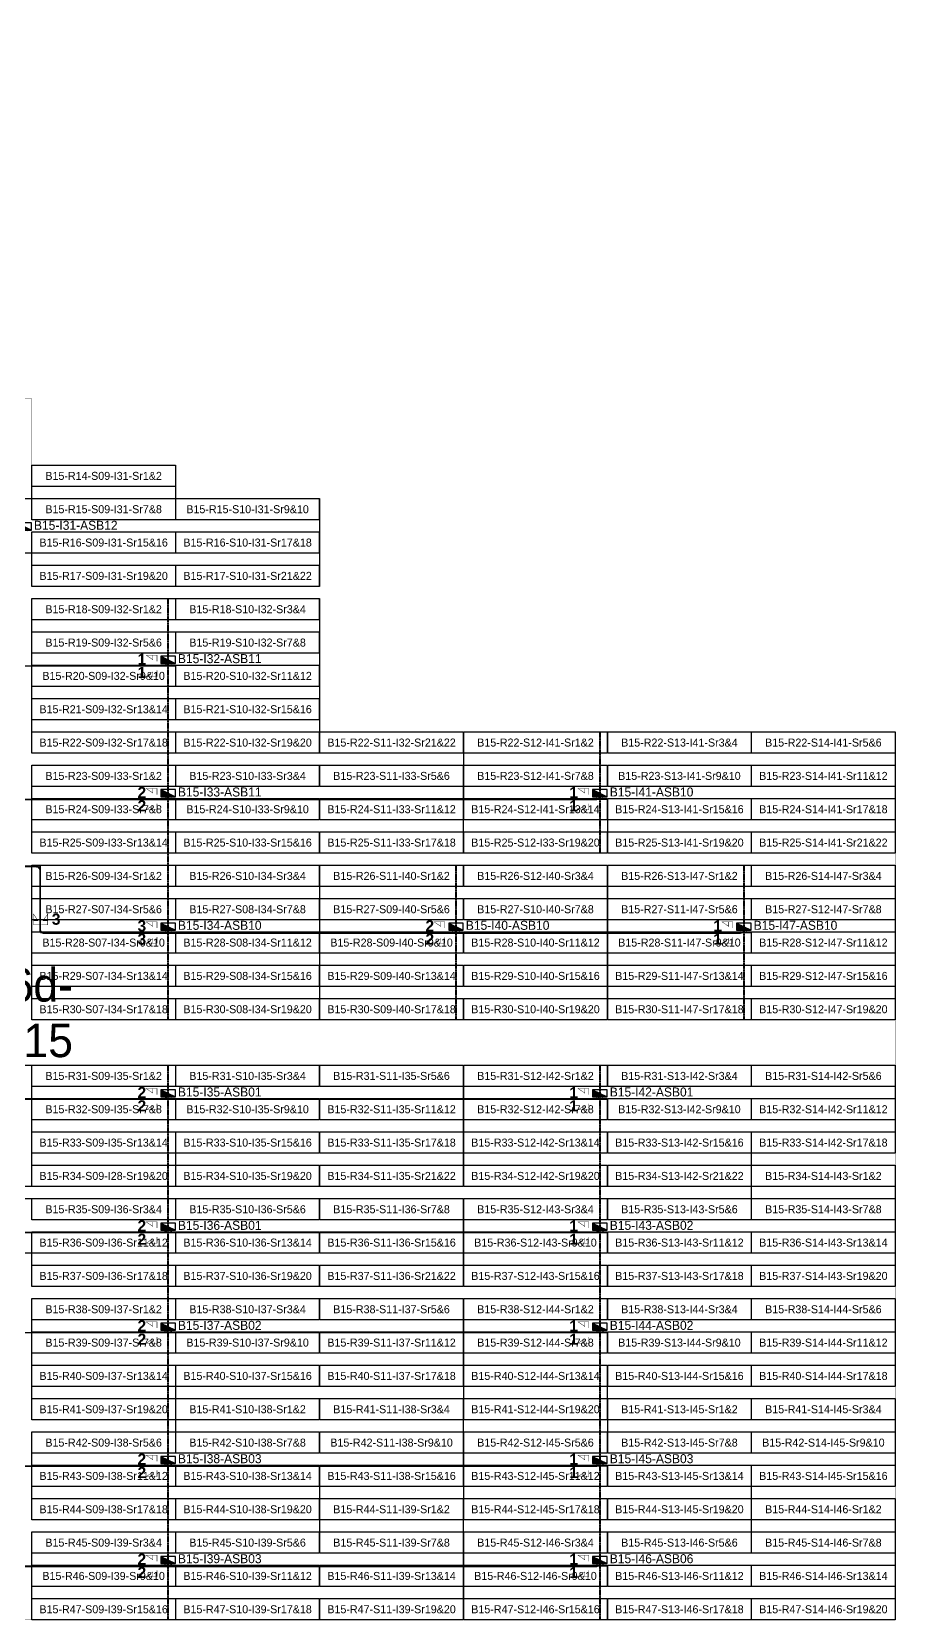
# Model space of a CAD drawing. Header units: metres. Extents: x 529982 to 530436, y 2674144 to 2674502.
# Drawn here: x 530241.5 to 530435.8, y 2674144.2 to 2674501.6 of the extents above; entities that cross this region are included whole.
import ezdxf
from ezdxf.enums import TextEntityAlignment as Align

# ---------------------------------------------------------------- set-up
doc = ezdxf.new("R2010")
doc.units = ezdxf.units.M
doc.linetypes.add('CENTER', pattern=[2, 1.25, -0.25, 0.25, -0.25])
doc.layers.add('Boundary-12.5 MW Block', color=6, linetype='Continuous', lineweight=9)
doc.layers.add('PILE', color=1, linetype='Continuous', lineweight=15)
for name, color, linetype in [('DC Trench BL-15', 40, 'Continuous'), ('E-Inverter Grouping', 2, 'Continuous'), ('Inverter Block-15', 7, 'Continuous'), ('LT Cable(AG) INV to LT Panel BL-15', 2, 'Continuous'), ('Messenger Wire Block-15(Master Path)', 30, 'Continuous'), ('Messenger Wire Block-15(MW Path)', 191, 'Continuous'), ('MMS Block Numbering', 7, 'Continuous'), ('MMS Table Block-15', 8, 'Continuous'), ('Plan Line - DC BL-15', 40, 'Continuous'), ('Section Marking BL-15', 2, 'Continuous')]:
    doc.layers.add(name, color=color, linetype=linetype)
doc.styles.add('Adani Regular', font='Adani Regular.ttf')
doc.styles.add('BoldTextStyle', font='arialbd.ttf')
doc.styles.get("Standard").update_dxf_attribs({"font": 'Adani Regular.ttf'})

# ---------------------------------------------------------------- blocks, each defined once
blk = doc.blocks.new('MMS Table (32.292 x 4.788)')
at = {"color": 0}
blk.add_lwpolyline([(0, -0.002), (0, 4.786), (32.292, 4.786), (32.292, -0.002)], close=True, dxfattribs=at)
at = {"color": 7}
blk.add_attdef('ID1', text='', height=1.8, dxfattribs=at).set_placement((16.146, 2.392), align=Align.MIDDLE_CENTER)
blk = doc.blocks.new('Inverter Block')
h = blk.add_hatch(color=0)
h.dxf.hatch_style = 1
h.paths.add_polyline_path([(-1.46, 2.27), (-1.46, 0.85), (1.46, 0.85)])
at = {"color": 0}
blk.add_lwpolyline([(1.46, 2.27), (-1.46, 2.27), (-1.46, 0.85), (1.46, 0.85)], close=True, dxfattribs=at)
blk.add_lwpolyline([(-1.46, 2.27), (1.46, 0.85)], dxfattribs=at)
at = {"layer": 'PILE'}
for centre in [(-0.61, 0.85), (0.61, 0.85)]:
    blk.add_circle(centre, 0.156, dxfattribs=at)
at = {"color": 7}
blk.add_attdef('ID', (-1.46, 3.01), '', height=1.8, dxfattribs=at)

msp = doc.modelspace()

# ---------------------------------------------------------------- linework, layer by layer
at = {"layer": 'Boundary-12.5 MW Block', "const_width": 0.05}
msp.add_lwpolyline([(529982.44, 2674501.58), (530014.73, 2674501.58), (530014.73, 2674486.58), (530047.12, 2674486.58), (530047.12, 2674479.08), (530079.51, 2674479.08), (530079.51, 2674464.08), (530111.9, 2674464.08), (530111.9, 2674449.08), (530144.3, 2674449.08), (530144.3, 2674441.58), (530176.69, 2674441.58), (530176.69, 2674426.58), (530209.08, 2674426.58), (530209.08, 2674419.08), (530241.47, 2674419.08), (530241.47, 2674404.08), (530273.86, 2674404.08), (530273.86, 2674396.58), (530306.26, 2674396.58), (530306.26, 2674344.08), (530435.82, 2674344.08), (530435.82, 2674144.29), (529982.44, 2674144.29)], close=True, dxfattribs=at)
at = {"layer": 'DC Trench BL-15', "color": 40, "const_width": 0.15}
for points in [[(530272.37, 2674374.08), (530272.07, 2674374.08), (530272.07, 2674279.29), (530272.37, 2674279.29)], [(530369.55, 2674344.08), (530369.25, 2674344.08), (530369.25, 2674316.79), (530369.55, 2674316.79)], [(530337.16, 2674314.08), (530336.86, 2674314.08), (530336.86, 2674279.29), (530337.16, 2674279.29)], [(530401.94, 2674314.08), (530401.64, 2674314.08), (530401.64, 2674279.29), (530401.94, 2674279.29)], [(530272.37, 2674269.08), (530272.07, 2674269.08), (530272.07, 2674144.29), (530272.37, 2674144.29)], [(530369.55, 2674269.08), (530369.25, 2674269.08), (530369.25, 2674144.29), (530369.55, 2674144.29)]]:
    msp.add_lwpolyline(points, close=True, dxfattribs=at)
at = {"layer": 'E-Inverter Grouping'}
for points in [[(530273.86, 2674396.58), (530306.26, 2674396.58), (530306.26, 2674376.79), (530241.57, 2674376.79), (530241.57, 2674384.29), (530176.79, 2674384.29), (530176.79, 2674396.58), (530241.57, 2674396.58), (530241.57, 2674404.08), (530273.86, 2674404.08)], [(530306.26, 2674344.08), (530338.65, 2674344.08), (530338.65, 2674339.29), (530241.57, 2674339.29), (530241.57, 2674374.08), (530306.26, 2674374.08)], [(530435.82, 2674316.79), (530371.14, 2674316.79), (530371.14, 2674324.29), (530338.75, 2674324.29), (530338.75, 2674344.08), (530435.82, 2674344.08)], [(530338.65, 2674241.79), (530273.96, 2674241.79), (530273.96, 2674249.29), (530241.57, 2674249.29), (530241.57, 2674269.08), (530338.65, 2674269.08)], [(530435.82, 2674269.08), (530435.82, 2674249.29), (530403.43, 2674249.29), (530403.43, 2674241.79), (530338.75, 2674241.79), (530338.75, 2674269.08)], [(530338.65, 2674219.29), (530241.57, 2674219.29), (530241.57, 2674226.79), (530209.18, 2674226.79), (530209.18, 2674239.08), (530338.65, 2674239.08)]]:
    msp.add_lwpolyline(points, close=True, dxfattribs=at)
at = {"layer": 'E-Inverter Grouping', "color": 3}
for points in [[(530338.65, 2674321.58), (530371.04, 2674321.58), (530371.04, 2674316.79), (530241.57, 2674316.79), (530241.57, 2674336.58), (530338.65, 2674336.58)], [(530306.26, 2674279.29), (530241.57, 2674279.29), (530241.57, 2674314.08), (530306.26, 2674314.08)], [(530371.04, 2674279.29), (530306.36, 2674279.29), (530306.36, 2674314.08), (530371.04, 2674314.08)], [(530435.82, 2674279.29), (530371.14, 2674279.29), (530371.14, 2674314.08), (530435.82, 2674314.08)], [(530241.47, 2674246.58), (530273.86, 2674246.58), (530273.86, 2674241.79), (530144.4, 2674241.79), (530144.4, 2674246.58), (530176.79, 2674246.58), (530176.79, 2674269.08), (530241.47, 2674269.08)], [(530435.82, 2674219.29), (530338.75, 2674219.29), (530338.75, 2674239.08), (530403.53, 2674239.08), (530403.53, 2674246.58), (530435.82, 2674246.58)], [(530338.65, 2674216.58), (530338.65, 2674196.79), (530273.86, 2674196.79), (530273.86, 2674189.29), (530241.57, 2674189.29), (530241.57, 2674216.58)], [(530435.82, 2674216.58), (530435.82, 2674196.79), (530371.04, 2674196.79), (530371.04, 2674189.29), (530338.75, 2674189.29), (530338.75, 2674216.58)], [(530273.96, 2674186.58), (530273.96, 2674194.08), (530338.65, 2674194.08), (530338.65, 2674174.29), (530306.26, 2674174.29), (530306.26, 2674166.79), (530241.57, 2674166.79), (530241.57, 2674186.58)], [(530371.14, 2674186.58), (530371.14, 2674194.08), (530435.82, 2674194.08), (530435.82, 2674174.29), (530403.43, 2674174.29), (530403.43, 2674166.79), (530338.75, 2674166.79), (530338.75, 2674186.58)], [(530338.65, 2674144.29), (530241.57, 2674144.29), (530241.57, 2674164.08), (530306.36, 2674164.08), (530306.36, 2674171.58), (530338.65, 2674171.58)], [(530435.82, 2674144.29), (530338.75, 2674144.29), (530338.75, 2674164.08), (530403.53, 2674164.08), (530403.53, 2674171.58), (530435.82, 2674171.58)]]:
    msp.add_lwpolyline(points, close=True, dxfattribs=at)
at = {"layer": 'LT Cable(AG) INV to LT Panel BL-15', "color": 5}
for points in [[(530202.93, 2674294.77), (530201.27, 2674294.77, -0.414214), (530200.37, 2674295.67), (530200.37, 2674298.77, 0.221878), (530200.05, 2674299.46), (530193.43, 2674305.01, -0.221878), (530193.11, 2674305.7), (530193.11, 2674307.48, 0.018021), (530193.1, 2674307.54), (530193.01, 2674308.88, -0.017893), (530193.01, 2674308.94), (530192.98, 2674358.04, -0.414413), (530193.88, 2674358.94), (530271.32, 2674358.92, 0.414264), (530272.22, 2674359.82), (530272.22, 2674360.19)], [(530202.93, 2674294.82), (530201.32, 2674294.82, -0.414214), (530200.42, 2674295.72), (530200.42, 2674298.8, 0.221878), (530200.1, 2674299.49), (530193.48, 2674305.04, -0.221878), (530193.16, 2674305.73), (530193.16, 2674307.48, 0.018021), (530193.15, 2674307.55), (530193.06, 2674308.88, -0.017893), (530193.06, 2674308.94), (530193.05, 2674327.99, -0.414386), (530193.95, 2674328.89), (530271.32, 2674328.88, 0.414236), (530272.22, 2674329.78), (530272.22, 2674330.19)], [(530204.87, 2674294.84), (530201.35, 2674294.84, -0.414214), (530200.45, 2674295.74), (530200.45, 2674298.81, 0.221878), (530200.13, 2674299.5), (530193.5, 2674305.05, -0.221878), (530193.18, 2674305.74), (530193.18, 2674307.48, 0.018021), (530193.18, 2674307.55), (530193.08, 2674308.88, -0.017893), (530193.08, 2674308.94), (530193.07, 2674327.96, -0.414386), (530193.97, 2674328.86), (530368.5, 2674328.85, 0.414236), (530369.4, 2674329.75), (530369.4, 2674330.19)], [(530204.87, 2674294.87), (530201.37, 2674294.87, -0.414214), (530200.47, 2674295.77), (530200.47, 2674298.82, 0.221878), (530200.15, 2674299.51), (530193.53, 2674305.06, -0.221878), (530193.21, 2674305.75), (530193.21, 2674307.48, 0.018021), (530193.2, 2674307.55), (530193.11, 2674308.88, -0.017893), (530193.11, 2674308.94), (530193.1, 2674312.92, -0.414363), (530194, 2674313.82), (530242.51, 2674313.82, -0.414214), (530243.41, 2674312.92), (530243.41, 2674299.72, 0.414214), (530244.31, 2674298.82), (530271.32, 2674298.82, 0.414214), (530272.22, 2674299.72), (530272.22, 2674300.19)], [(530204.87, 2674294.89), (530201.4, 2674294.89, -0.414214), (530200.5, 2674295.79), (530200.5, 2674298.83, 0.221878), (530200.18, 2674299.52), (530193.55, 2674305.07, -0.221878), (530193.23, 2674305.76), (530193.23, 2674307.48, 0.018021), (530193.23, 2674307.55), (530193.13, 2674308.88, -0.017893), (530193.13, 2674308.95), (530193.13, 2674312.9, -0.414363), (530194.03, 2674313.8), (530242.49, 2674313.8, -0.414214), (530243.39, 2674312.9), (530243.39, 2674299.7, 0.414214), (530244.29, 2674298.8), (530336.11, 2674298.8, 0.414214), (530337.01, 2674299.7), (530337.01, 2674300.19)], [(530204.87, 2674294.91), (530201.42, 2674294.91, -0.414214), (530200.52, 2674295.81), (530200.52, 2674298.84, 0.221878), (530200.2, 2674299.53), (530193.58, 2674305.08, -0.221878), (530193.26, 2674305.77), (530193.26, 2674307.48, 0.018021), (530193.25, 2674307.55), (530193.16, 2674308.88, -0.017893), (530193.16, 2674308.95), (530193.15, 2674312.87, -0.414363), (530194.05, 2674313.77), (530242.46, 2674313.77, -0.414214), (530243.36, 2674312.87), (530243.36, 2674299.67, 0.414214), (530244.26, 2674298.77), (530400.89, 2674298.77, 0.414214), (530401.79, 2674299.67), (530401.79, 2674300.19)], [(530199.84, 2674292.27), (530199.54, 2674292.27, 0.056466), (530199.34, 2674292.25), (530197.76, 2674291.88, -0.056466), (530197.56, 2674291.86), (530193.67, 2674291.86, 0.414214), (530192.77, 2674290.96), (530192.77, 2674271.2, 0.016402), (530192.77, 2674271.14), (530192.88, 2674269.53, -0.016402), (530192.88, 2674269.47), (530192.88, 2674157.22, 0.414214), (530193.78, 2674156.32), (530271.32, 2674156.32, 0.414214), (530272.22, 2674157.22), (530272.22, 2674157.69)], [(530199.84, 2674292.22), (530199.54, 2674292.22, 0.056466), (530199.34, 2674292.2), (530197.76, 2674291.83, -0.056466), (530197.56, 2674291.81), (530193.72, 2674291.81, 0.414214), (530192.82, 2674290.91), (530192.82, 2674271.2, 0.016402), (530192.82, 2674271.14), (530192.93, 2674269.53, -0.016402), (530192.93, 2674269.47), (530192.93, 2674179.77, 0.414214), (530193.83, 2674178.87), (530368.5, 2674178.87, 0.414214), (530369.4, 2674179.77), (530369.4, 2674180.19)], [(530199.84, 2674292.19), (530199.54, 2674292.19, 0.056466), (530199.34, 2674292.17), (530197.76, 2674291.81, -0.056466), (530197.56, 2674291.79), (530193.75, 2674291.79, 0.414214), (530192.85, 2674290.89), (530192.85, 2674271.2, 0.016402), (530192.85, 2674271.15), (530192.95, 2674269.53, -0.016402), (530192.96, 2674269.47), (530192.96, 2674179.8, 0.414214), (530193.86, 2674178.9), (530271.32, 2674178.9, 0.414214), (530272.22, 2674179.8), (530272.22, 2674180.19)], [(530201.83, 2674292.17), (530199.54, 2674292.17, 0.056466), (530199.34, 2674292.15), (530197.76, 2674291.78, -0.056466), (530197.56, 2674291.76), (530193.77, 2674291.76, 0.414214), (530192.87, 2674290.86), (530192.87, 2674271.21, 0.016402), (530192.87, 2674271.15), (530192.98, 2674269.53, -0.016402), (530192.98, 2674269.47), (530192.98, 2674209.82, 0.414214), (530193.88, 2674208.92), (530368.5, 2674208.92, 0.414214), (530369.4, 2674209.82), (530369.4, 2674210.19)], [(530201.83, 2674292.14), (530199.54, 2674292.14, 0.056466), (530199.34, 2674292.12), (530197.76, 2674291.76, -0.056466), (530197.56, 2674291.74), (530193.8, 2674291.74, 0.414214), (530192.9, 2674290.84), (530192.9, 2674271.21, 0.016402), (530192.9, 2674271.15), (530193, 2674269.53, -0.016402), (530193.01, 2674269.47), (530193.01, 2674209.85, 0.414214), (530193.91, 2674208.95), (530271.32, 2674208.95, 0.414214), (530272.22, 2674209.85), (530272.22, 2674210.19)], [(530201.83, 2674292.09), (530199.54, 2674292.09, 0.056466), (530199.34, 2674292.07), (530197.76, 2674291.71, -0.056466), (530197.56, 2674291.69), (530193.85, 2674291.69, 0.414214), (530192.95, 2674290.79), (530192.95, 2674271.21, 0.016402), (530192.95, 2674271.15), (530193.05, 2674269.53, -0.016402), (530193.06, 2674269.47), (530193.06, 2674232.4, 0.414214), (530193.96, 2674231.5), (530368.5, 2674231.5, 0.414214), (530369.4, 2674232.4), (530369.4, 2674232.69)], [(530203.98, 2674292.07), (530199.54, 2674292.07, 0.056466), (530199.34, 2674292.05), (530197.76, 2674291.68, -0.056466), (530197.56, 2674291.66), (530193.87, 2674291.66, 0.414214), (530192.97, 2674290.76), (530192.97, 2674271.21, 0.016402), (530192.97, 2674271.15), (530193.08, 2674269.53, -0.016402), (530193.08, 2674269.48), (530193.08, 2674232.42, 0.414214), (530193.98, 2674231.52), (530271.32, 2674231.52, 0.414214), (530272.22, 2674232.42), (530272.22, 2674232.69)], [(530203.98, 2674292.04), (530199.54, 2674292.04, 0.056466), (530199.34, 2674292.02), (530197.76, 2674291.66, -0.056466), (530197.56, 2674291.64), (530193.9, 2674291.64, 0.414214), (530193, 2674290.74), (530193, 2674271.21, 0.016402), (530193, 2674271.15), (530193.1, 2674269.54, -0.016402), (530193.11, 2674269.48), (530193.11, 2674262.45, 0.414214), (530194.01, 2674261.55), (530368.5, 2674261.55, 0.414214), (530369.4, 2674262.45), (530369.4, 2674262.69)], [(530203.98, 2674292.02), (530199.54, 2674292.02, 0.056466), (530199.34, 2674292), (530197.76, 2674291.63, -0.056466), (530197.56, 2674291.61), (530193.92, 2674291.61, 0.414214), (530193.02, 2674290.71), (530193.02, 2674271.21, 0.016402), (530193.02, 2674271.15), (530193.13, 2674269.54, -0.016402), (530193.13, 2674269.48), (530193.13, 2674262.47, 0.414214), (530194.03, 2674261.57), (530271.32, 2674261.57, 0.414214), (530272.22, 2674262.47), (530272.22, 2674262.69)]]:
    msp.add_lwpolyline(points, format="xyb", dxfattribs=at)
at = {"layer": 'LT Cable(AG) INV to LT Panel BL-15'}
msp.add_lwpolyline([(530200.85, 2674292.57), (530199.6, 2674292.57, 0.091796), (530199.28, 2674292.51), (530197.81, 2674291.95, -0.091796), (530197.49, 2674291.89), (530193.65, 2674291.89, 0.414214), (530192.75, 2674290.99), (530192.75, 2674271.2, 0.016402), (530192.75, 2674271.14), (530192.85, 2674269.53, -0.016402), (530192.86, 2674269.47), (530192.86, 2674157.2, 0.414214), (530193.76, 2674156.3), (530368.5, 2674156.3, 0.414214), (530369.4, 2674157.2), (530369.4, 2674157.69)], format="xyb", dxfattribs=at)
at = {"layer": 'Messenger Wire Block-15(Master Path)'}
for points in [[(530192.97, 2674358.95), (530273.86, 2674358.94)], [(530192.97, 2674328.95), (530371.04, 2674328.94)], [(530192.99, 2674313.94), (530243.53, 2674313.94)], [(530243.53, 2674298.94), (530243.53, 2674313.94)], [(530243.53, 2674298.94), (530403.43, 2674298.94)], [(530192.99, 2674261.44), (530371.04, 2674261.44)], [(530192.99, 2674231.44), (530371.04, 2674231.44)], [(530192.99, 2674208.94), (530371.04, 2674208.94)], [(530192.99, 2674178.94), (530371.04, 2674178.94)], [(530192.99, 2674156.44), (530371.04, 2674156.44)]]:
    msp.add_lwpolyline(points, dxfattribs=at)
at = {"layer": 'Messenger Wire Block-15(MW Path)', "const_width": 0.1}
for points in [[(530192.97, 2674358.95), (530273.86, 2674358.94)], [(530192.97, 2674328.95), (530371.04, 2674328.94)], [(530192.99, 2674313.94), (530243.53, 2674313.94)], [(530243.28, 2674298.94), (530243.28, 2674313.94)], [(530243.53, 2674298.94), (530403.43, 2674298.94)], [(530192.99, 2674261.44), (530371.04, 2674261.44)], [(530192.99, 2674231.44), (530371.04, 2674231.44)], [(530192.99, 2674208.94), (530371.04, 2674208.94)], [(530192.99, 2674178.94), (530371.04, 2674178.94)], [(530192.99, 2674156.44), (530371.04, 2674156.44)]]:
    msp.add_lwpolyline(points, dxfattribs=at)
at = {"layer": 'Plan Line - DC BL-15', "color": 6, "linetype": 'CENTER'}
for points in [[(530272.22, 2674374.08), (530272.22, 2674279.29)], [(530369.4, 2674344.08), (530369.4, 2674316.79)], [(530337.01, 2674314.08), (530337.01, 2674279.29)], [(530401.79, 2674314.08), (530401.79, 2674279.29)], [(530272.22, 2674269.08), (530272.22, 2674144.29)], [(530369.4, 2674269.08), (530369.4, 2674144.29)]]:
    msp.add_lwpolyline(points, dxfattribs=at)
at = {"layer": 'Section Marking BL-15', "color": 94, "lineweight": 35, "true_color": 0x00a500, "const_width": 0.1}
for points in [[(530269.72, 2674359.95), (530269.72, 2674361.34), (530267.32, 2674361.34), (530268.8, 2674360.33), (530268.8, 2674361.34)], [(530269.72, 2674357.95), (530269.72, 2674356.56), (530267.32, 2674356.56), (530268.8, 2674357.57), (530268.8, 2674356.56)], [(530269.72, 2674329.95), (530269.72, 2674331.34), (530267.32, 2674331.34), (530268.8, 2674330.33), (530268.8, 2674331.34)], [(530269.72, 2674327.95), (530269.72, 2674326.56), (530267.32, 2674326.56), (530268.8, 2674327.57), (530268.8, 2674326.56)], [(530366.9, 2674329.95), (530366.9, 2674331.34), (530364.5, 2674331.34), (530365.98, 2674330.33), (530365.98, 2674331.34)], [(530366.9, 2674327.95), (530366.9, 2674326.56), (530364.5, 2674326.56), (530365.98, 2674327.57), (530365.98, 2674326.56)], [(530243.33, 2674300.69), (530241.94, 2674300.69), (530241.94, 2674303.09), (530242.95, 2674301.61), (530241.94, 2674301.61)], [(530243.73, 2674300.69), (530245.12, 2674300.69), (530245.12, 2674303.09), (530244.11, 2674301.61), (530245.12, 2674301.61)], [(530269.72, 2674299.94), (530269.72, 2674301.33), (530267.32, 2674301.33), (530268.8, 2674300.32), (530268.8, 2674301.33)], [(530334.51, 2674299.94), (530334.51, 2674301.33), (530332.11, 2674301.33), (530333.59, 2674300.32), (530333.59, 2674301.33)], [(530399.29, 2674299.94), (530399.29, 2674301.33), (530396.89, 2674301.33), (530398.37, 2674300.32), (530398.37, 2674301.33)], [(530269.72, 2674297.94), (530269.72, 2674296.55), (530267.32, 2674296.55), (530268.8, 2674297.56), (530268.8, 2674296.55)], [(530334.51, 2674297.94), (530334.51, 2674296.55), (530332.11, 2674296.55), (530333.59, 2674297.56), (530333.59, 2674296.55)], [(530399.29, 2674297.94), (530399.29, 2674296.55), (530396.89, 2674296.55), (530398.37, 2674297.56), (530398.37, 2674296.55)], [(530269.72, 2674262.44), (530269.72, 2674263.83), (530267.32, 2674263.83), (530268.8, 2674262.82), (530268.8, 2674263.83)], [(530366.9, 2674262.44), (530366.9, 2674263.83), (530364.5, 2674263.83), (530365.98, 2674262.82), (530365.98, 2674263.83)], [(530269.72, 2674260.44), (530269.72, 2674259.05), (530267.32, 2674259.05), (530268.8, 2674260.06), (530268.8, 2674259.05)], [(530366.9, 2674260.44), (530366.9, 2674259.05), (530364.5, 2674259.05), (530365.98, 2674260.06), (530365.98, 2674259.05)], [(530269.72, 2674232.44), (530269.72, 2674233.83), (530267.32, 2674233.83), (530268.8, 2674232.82), (530268.8, 2674233.83)], [(530366.9, 2674232.44), (530366.9, 2674233.83), (530364.5, 2674233.83), (530365.98, 2674232.82), (530365.98, 2674233.83)], [(530269.72, 2674230.44), (530269.72, 2674229.05), (530267.32, 2674229.05), (530268.8, 2674230.06), (530268.8, 2674229.05)], [(530366.9, 2674230.44), (530366.9, 2674229.05), (530364.5, 2674229.05), (530365.98, 2674230.06), (530365.98, 2674229.05)], [(530269.72, 2674209.94), (530269.72, 2674211.33), (530267.32, 2674211.33), (530268.8, 2674210.32), (530268.8, 2674211.33)], [(530366.9, 2674209.94), (530366.9, 2674211.33), (530364.5, 2674211.33), (530365.98, 2674210.32), (530365.98, 2674211.33)], [(530269.72, 2674207.94), (530269.72, 2674206.55), (530267.32, 2674206.55), (530268.8, 2674207.56), (530268.8, 2674206.55)], [(530366.9, 2674207.94), (530366.9, 2674206.55), (530364.5, 2674206.55), (530365.98, 2674207.56), (530365.98, 2674206.55)], [(530269.72, 2674179.94), (530269.72, 2674181.33), (530267.32, 2674181.33), (530268.8, 2674180.32), (530268.8, 2674181.33)], [(530366.9, 2674179.94), (530366.9, 2674181.33), (530364.5, 2674181.33), (530365.98, 2674180.32), (530365.98, 2674181.33)], [(530269.72, 2674177.94), (530269.72, 2674176.55), (530267.32, 2674176.55), (530268.8, 2674177.56), (530268.8, 2674176.55)], [(530366.9, 2674177.94), (530366.9, 2674176.55), (530364.5, 2674176.55), (530365.98, 2674177.56), (530365.98, 2674176.55)], [(530269.72, 2674157.44), (530269.72, 2674158.83), (530267.32, 2674158.83), (530268.8, 2674157.82), (530268.8, 2674158.83)], [(530366.9, 2674157.44), (530366.9, 2674158.83), (530364.5, 2674158.83), (530365.98, 2674157.82), (530365.98, 2674158.83)], [(530269.72, 2674155.44), (530269.72, 2674154.05), (530267.32, 2674154.05), (530268.8, 2674155.06), (530268.8, 2674154.05)], [(530366.9, 2674155.44), (530366.9, 2674154.05), (530364.5, 2674154.05), (530365.98, 2674155.06), (530365.98, 2674154.05)]]:
    msp.add_lwpolyline(points, dxfattribs=at)

# ---------------------------------------------------------------- block references
at = {"layer": 'Inverter Block-15'}
ref = msp.add_blockref('Inverter Block', (530239.83, 2674388.53), dxfattribs=dict(at, xscale=1.124999999976148, yscale=1.124999999976148, zscale=1.124999999976148))
ref.add_attrib('ID', 'B15-I31-ASB12', (530242.04, 2674389.55), dxfattribs={"layer": '0', "color": 7, "height": 2.025})
ref = msp.add_blockref('Inverter Block', (530272.22, 2674358.53), dxfattribs=dict(at, xscale=1.124999999976148, yscale=1.124999999976148, zscale=1.124999999976148))
ref.add_attrib('ID', 'B15-I32-ASB11', (530274.44, 2674359.55), dxfattribs={"layer": '0', "color": 7, "height": 2.025})
ref = msp.add_blockref('Inverter Block', (530272.22, 2674328.53), dxfattribs=dict(at, xscale=1.124999999976148, yscale=1.124999999976148, zscale=1.124999999976148))
ref.add_attrib('ID', 'B15-I33-ASB11', (530274.44, 2674329.55), dxfattribs={"layer": '0', "color": 7, "height": 2.025})
ref = msp.add_blockref('Inverter Block', (530369.4, 2674328.53), dxfattribs=dict(at, xscale=1.124999999976148, yscale=1.124999999976148, zscale=1.124999999976148))
ref.add_attrib('ID', 'B15-I41-ASB10', (530371.61, 2674329.55), dxfattribs={"layer": '0', "color": 7, "height": 2.025})
ref = msp.add_blockref('Inverter Block', (530272.22, 2674298.53), dxfattribs=dict(at, xscale=1.124999999976148, yscale=1.124999999976148, zscale=1.124999999976148))
ref.add_attrib('ID', 'B15-I34-ASB10', (530274.44, 2674299.55), dxfattribs={"layer": '0', "color": 7, "height": 2.025})
ref = msp.add_blockref('Inverter Block', (530337.01, 2674298.53), dxfattribs=dict(at, xscale=1.124999999976148, yscale=1.124999999976148, zscale=1.124999999976148))
ref.add_attrib('ID', 'B15-I40-ASB10', (530339.22, 2674299.55), dxfattribs={"layer": '0', "color": 7, "height": 2.025})
ref = msp.add_blockref('Inverter Block', (530401.79, 2674298.53), dxfattribs=dict(at, xscale=1.124999999976148, yscale=1.124999999976148, zscale=1.124999999976148))
ref.add_attrib('ID', 'B15-I47-ASB10', (530404, 2674299.55), dxfattribs={"layer": '0', "color": 7, "height": 2.025})
ref = msp.add_blockref('Inverter Block', (530272.22, 2674261.03), dxfattribs=dict(at, xscale=1.124999999976148, yscale=1.124999999976148, zscale=1.124999999976148))
ref.add_attrib('ID', 'B15-I35-ASB01', (530274.44, 2674262.05), dxfattribs={"layer": '0', "color": 7, "height": 2.025})
ref = msp.add_blockref('Inverter Block', (530369.4, 2674261.03), dxfattribs=dict(at, xscale=1.124999999976148, yscale=1.124999999976148, zscale=1.124999999976148))
ref.add_attrib('ID', 'B15-I42-ASB01', (530371.61, 2674262.05), dxfattribs={"layer": '0', "color": 7, "height": 2.025})
ref = msp.add_blockref('Inverter Block', (530272.22, 2674231.03), dxfattribs=dict(at, xscale=1.124999999976148, yscale=1.124999999976148, zscale=1.124999999976148))
ref.add_attrib('ID', 'B15-I36-ASB01', (530274.44, 2674232.05), dxfattribs={"layer": '0', "color": 7, "height": 2.025})
ref = msp.add_blockref('Inverter Block', (530369.4, 2674231.03), dxfattribs=dict(at, xscale=1.124999999976148, yscale=1.124999999976148, zscale=1.124999999976148))
ref.add_attrib('ID', 'B15-I43-ASB02', (530371.61, 2674232.05), dxfattribs={"layer": '0', "color": 7, "height": 2.025})
ref = msp.add_blockref('Inverter Block', (530272.22, 2674208.53), dxfattribs=dict(at, xscale=1.124999999976148, yscale=1.124999999976148, zscale=1.124999999976148))
ref.add_attrib('ID', 'B15-I37-ASB02', (530274.44, 2674209.55), dxfattribs={"layer": '0', "color": 7, "height": 2.025})
ref = msp.add_blockref('Inverter Block', (530369.4, 2674208.53), dxfattribs=dict(at, xscale=1.124999999976148, yscale=1.124999999976148, zscale=1.124999999976148))
ref.add_attrib('ID', 'B15-I44-ASB02', (530371.61, 2674209.55), dxfattribs={"layer": '0', "color": 7, "height": 2.025})
ref = msp.add_blockref('Inverter Block', (530272.22, 2674178.53), dxfattribs=dict(at, xscale=1.124999999976148, yscale=1.124999999976148, zscale=1.124999999976148))
ref.add_attrib('ID', 'B15-I38-ASB03', (530274.44, 2674179.55), dxfattribs={"layer": '0', "color": 7, "height": 2.025})
ref = msp.add_blockref('Inverter Block', (530369.4, 2674178.53), dxfattribs=dict(at, xscale=1.124999999976148, yscale=1.124999999976148, zscale=1.124999999976148))
ref.add_attrib('ID', 'B15-I45-ASB03', (530371.61, 2674179.55), dxfattribs={"layer": '0', "color": 7, "height": 2.025})
ref = msp.add_blockref('Inverter Block', (530272.22, 2674156.03), dxfattribs=dict(at, xscale=1.124999999976148, yscale=1.124999999976148, zscale=1.124999999976148))
ref.add_attrib('ID', 'B15-I39-ASB03', (530274.44, 2674157.05), dxfattribs={"layer": '0', "color": 7, "height": 2.025})
ref = msp.add_blockref('Inverter Block', (530369.4, 2674156.03), dxfattribs=dict(at, xscale=1.124999999976148, yscale=1.124999999976148, zscale=1.124999999976148))
ref.add_attrib('ID', 'B15-I46-ASB06', (530371.61, 2674157.05), dxfattribs={"layer": '0', "color": 7, "height": 2.025})
at = {"layer": 'MMS Table Block-15'}
for p, values in [((530241.57, 2674399.29), {'ID1': 'B15-R14-S09-I31-Sr1&2'}), ((530241.57, 2674391.79), {'ID1': 'B15-R15-S09-I31-Sr7&8'}), ((530273.96, 2674391.79), {'ID1': 'B15-R15-S10-I31-Sr9&10'}), ((530241.57, 2674384.29), {'ID1': 'B15-R16-S09-I31-Sr15&16'}), ((530273.96, 2674384.29), {'ID1': 'B15-R16-S10-I31-Sr17&18'}), ((530241.57, 2674376.79), {'ID1': 'B15-R17-S09-I31-Sr19&20'}), ((530273.96, 2674376.79), {'ID1': 'B15-R17-S10-I31-Sr21&22'}), ((530241.57, 2674369.29), {'ID1': 'B15-R18-S09-I32-Sr1&2'}), ((530273.96, 2674369.29), {'ID1': 'B15-R18-S10-I32-Sr3&4'}), ((530241.57, 2674361.79), {'ID1': 'B15-R19-S09-I32-Sr5&6'}), ((530273.96, 2674361.79), {'ID1': 'B15-R19-S10-I32-Sr7&8'}), ((530241.57, 2674354.29), {'ID1': 'B15-R20-S09-I32-Sr9&10'}), ((530273.96, 2674354.29), {'ID1': 'B15-R20-S10-I32-Sr11&12'}), ((530241.57, 2674346.79), {'ID1': 'B15-R21-S09-I32-Sr13&14'}), ((530273.96, 2674346.79), {'ID1': 'B15-R21-S10-I32-Sr15&16'}), ((530241.57, 2674339.29), {'ID1': 'B15-R22-S09-I32-Sr17&18'}), ((530273.96, 2674339.29), {'ID1': 'B15-R22-S10-I32-Sr19&20'}), ((530306.36, 2674339.29), {'ID1': 'B15-R22-S11-I32-Sr21&22'}), ((530338.75, 2674339.29), {'ID1': 'B15-R22-S12-I41-Sr1&2'}), ((530371.14, 2674339.29), {'ID1': 'B15-R22-S13-I41-Sr3&4'}), ((530403.53, 2674339.29), {'ID1': 'B15-R22-S14-I41-Sr5&6'}), ((530241.57, 2674331.79), {'ID1': 'B15-R23-S09-I33-Sr1&2'}), ((530273.96, 2674331.79), {'ID1': 'B15-R23-S10-I33-Sr3&4'}), ((530306.36, 2674331.79), {'ID1': 'B15-R23-S11-I33-Sr5&6'}), ((530338.75, 2674331.79), {'ID1': 'B15-R23-S12-I41-Sr7&8'}), ((530371.14, 2674331.79), {'ID1': 'B15-R23-S13-I41-Sr9&10'}), ((530403.53, 2674331.79), {'ID1': 'B15-R23-S14-I41-Sr11&12'}), ((530241.57, 2674324.29), {'ID1': 'B15-R24-S09-I33-Sr7&8'}), ((530273.96, 2674324.29), {'ID1': 'B15-R24-S10-I33-Sr9&10'}), ((530306.36, 2674324.29), {'ID1': 'B15-R24-S11-I33-Sr11&12'}), ((530338.75, 2674324.29), {'ID1': 'B15-R24-S12-I41-Sr13&14'}), ((530371.14, 2674324.29), {'ID1': 'B15-R24-S13-I41-Sr15&16'}), ((530403.53, 2674324.29), {'ID1': 'B15-R24-S14-I41-Sr17&18'}), ((530241.57, 2674316.79), {'ID1': 'B15-R25-S09-I33-Sr13&14'}), ((530273.96, 2674316.79), {'ID1': 'B15-R25-S10-I33-Sr15&16'}), ((530306.36, 2674316.79), {'ID1': 'B15-R25-S11-I33-Sr17&18'}), ((530338.75, 2674316.79), {'ID1': 'B15-R25-S12-I33-Sr19&20'}), ((530371.14, 2674316.79), {'ID1': 'B15-R25-S13-I41-Sr19&20'}), ((530403.53, 2674316.79), {'ID1': 'B15-R25-S14-I41-Sr21&22'}), ((530241.57, 2674309.29), {'ID1': 'B15-R26-S09-I34-Sr1&2'}), ((530273.96, 2674309.29), {'ID1': 'B15-R26-S10-I34-Sr3&4'}), ((530306.36, 2674309.29), {'ID1': 'B15-R26-S11-I40-Sr1&2'}), ((530338.75, 2674309.29), {'ID1': 'B15-R26-S12-I40-Sr3&4'}), ((530371.14, 2674309.29), {'ID1': 'B15-R26-S13-I47-Sr1&2'}), ((530403.53, 2674309.29), {'ID1': 'B15-R26-S14-I47-Sr3&4'}), ((530241.57, 2674301.79), {'ID1': 'B15-R27-S07-I34-Sr5&6'}), ((530273.96, 2674301.79), {'ID1': 'B15-R27-S08-I34-Sr7&8'}), ((530306.36, 2674301.79), {'ID1': 'B15-R27-S09-I40-Sr5&6'}), ((530338.75, 2674301.79), {'ID1': 'B15-R27-S10-I40-Sr7&8'}), ((530371.14, 2674301.79), {'ID1': 'B15-R27-S11-I47-Sr5&6'}), ((530403.53, 2674301.79), {'ID1': 'B15-R27-S12-I47-Sr7&8'}), ((530241.57, 2674294.29), {'ID1': 'B15-R28-S07-I34-Sr9&10'}), ((530273.96, 2674294.29), {'ID1': 'B15-R28-S08-I34-Sr11&12'}), ((530306.36, 2674294.29), {'ID1': 'B15-R28-S09-I40-Sr9&10'}), ((530338.75, 2674294.29), {'ID1': 'B15-R28-S10-I40-Sr11&12'}), ((530371.14, 2674294.29), {'ID1': 'B15-R28-S11-I47-Sr9&10'}), ((530403.53, 2674294.29), {'ID1': 'B15-R28-S12-I47-Sr11&12'}), ((530241.57, 2674286.79), {'ID1': 'B15-R29-S07-I34-Sr13&14'}), ((530273.96, 2674286.79), {'ID1': 'B15-R29-S08-I34-Sr15&16'}), ((530306.36, 2674286.79), {'ID1': 'B15-R29-S09-I40-Sr13&14'}), ((530338.75, 2674286.79), {'ID1': 'B15-R29-S10-I40-Sr15&16'}), ((530371.14, 2674286.79), {'ID1': 'B15-R29-S11-I47-Sr13&14'}), ((530403.53, 2674286.79), {'ID1': 'B15-R29-S12-I47-Sr15&16'}), ((530241.57, 2674279.29), {'ID1': 'B15-R30-S07-I34-Sr17&18'}), ((530273.96, 2674279.29), {'ID1': 'B15-R30-S08-I34-Sr19&20'}), ((530306.36, 2674279.29), {'ID1': 'B15-R30-S09-I40-Sr17&18'}), ((530338.75, 2674279.29), {'ID1': 'B15-R30-S10-I40-Sr19&20'}), ((530371.14, 2674279.29), {'ID1': 'B15-R30-S11-I47-Sr17&18'}), ((530403.53, 2674279.29), {'ID1': 'B15-R30-S12-I47-Sr19&20'}), ((530241.57, 2674264.29), {'ID1': 'B15-R31-S09-I35-Sr1&2'}), ((530273.96, 2674264.29), {'ID1': 'B15-R31-S10-I35-Sr3&4'}), ((530306.36, 2674264.29), {'ID1': 'B15-R31-S11-I35-Sr5&6'}), ((530338.75, 2674264.29), {'ID1': 'B15-R31-S12-I42-Sr1&2'}), ((530371.14, 2674264.29), {'ID1': 'B15-R31-S13-I42-Sr3&4'}), ((530403.53, 2674264.29), {'ID1': 'B15-R31-S14-I42-Sr5&6'}), ((530241.57, 2674256.79), {'ID1': 'B15-R32-S09-I35-Sr7&8'}), ((530273.96, 2674256.79), {'ID1': 'B15-R32-S10-I35-Sr9&10'}), ((530306.36, 2674256.79), {'ID1': 'B15-R32-S11-I35-Sr11&12'}), ((530338.75, 2674256.79), {'ID1': 'B15-R32-S12-I42-Sr7&8'}), ((530371.14, 2674256.79), {'ID1': 'B15-R32-S13-I42-Sr9&10'}), ((530403.53, 2674256.79), {'ID1': 'B15-R32-S14-I42-Sr11&12'}), ((530241.57, 2674249.29), {'ID1': 'B15-R33-S09-I35-Sr13&14'}), ((530273.96, 2674249.29), {'ID1': 'B15-R33-S10-I35-Sr15&16'}), ((530306.36, 2674249.29), {'ID1': 'B15-R33-S11-I35-Sr17&18'}), ((530338.75, 2674249.29), {'ID1': 'B15-R33-S12-I42-Sr13&14'}), ((530371.14, 2674249.29), {'ID1': 'B15-R33-S13-I42-Sr15&16'}), ((530403.53, 2674249.29), {'ID1': 'B15-R33-S14-I42-Sr17&18'}), ((530241.57, 2674241.79), {'ID1': 'B15-R34-S09-I28-Sr19&20'}), ((530273.96, 2674241.79), {'ID1': 'B15-R34-S10-I35-Sr19&20'}), ((530306.36, 2674241.79), {'ID1': 'B15-R34-S11-I35-Sr21&22'}), ((530338.75, 2674241.79), {'ID1': 'B15-R34-S12-I42-Sr19&20'}), ((530371.14, 2674241.79), {'ID1': 'B15-R34-S13-I42-Sr21&22'}), ((530403.53, 2674241.79), {'ID1': 'B15-R34-S14-I43-Sr1&2'}), ((530241.57, 2674234.29), {'ID1': 'B15-R35-S09-I36-Sr3&4'}), ((530273.96, 2674234.29), {'ID1': 'B15-R35-S10-I36-Sr5&6'}), ((530306.36, 2674234.29), {'ID1': 'B15-R35-S11-I36-Sr7&8'}), ((530338.75, 2674234.29), {'ID1': 'B15-R35-S12-I43-Sr3&4'}), ((530371.14, 2674234.29), {'ID1': 'B15-R35-S13-I43-Sr5&6'}), ((530403.53, 2674234.29), {'ID1': 'B15-R35-S14-I43-Sr7&8'}), ((530241.57, 2674226.79), {'ID1': 'B15-R36-S09-I36-Sr11&12'}), ((530273.96, 2674226.79), {'ID1': 'B15-R36-S10-I36-Sr13&14'}), ((530306.36, 2674226.79), {'ID1': 'B15-R36-S11-I36-Sr15&16'}), ((530338.75, 2674226.79), {'ID1': 'B15-R36-S12-I43-Sr9&10'}), ((530371.14, 2674226.79), {'ID1': 'B15-R36-S13-I43-Sr11&12'}), ((530403.53, 2674226.79), {'ID1': 'B15-R36-S14-I43-Sr13&14'}), ((530241.57, 2674219.29), {'ID1': 'B15-R37-S09-I36-Sr17&18'}), ((530273.96, 2674219.29), {'ID1': 'B15-R37-S10-I36-Sr19&20'}), ((530306.36, 2674219.29), {'ID1': 'B15-R37-S11-I36-Sr21&22'}), ((530338.75, 2674219.29), {'ID1': 'B15-R37-S12-I43-Sr15&16'}), ((530371.14, 2674219.29), {'ID1': 'B15-R37-S13-I43-Sr17&18'}), ((530403.53, 2674219.29), {'ID1': 'B15-R37-S14-I43-Sr19&20'}), ((530241.57, 2674211.79), {'ID1': 'B15-R38-S09-I37-Sr1&2'}), ((530273.96, 2674211.79), {'ID1': 'B15-R38-S10-I37-Sr3&4'}), ((530306.36, 2674211.79), {'ID1': 'B15-R38-S11-I37-Sr5&6'}), ((530338.75, 2674211.79), {'ID1': 'B15-R38-S12-I44-Sr1&2'}), ((530371.14, 2674211.79), {'ID1': 'B15-R38-S13-I44-Sr3&4'}), ((530403.53, 2674211.79), {'ID1': 'B15-R38-S14-I44-Sr5&6'}), ((530241.57, 2674204.29), {'ID1': 'B15-R39-S09-I37-Sr7&8'}), ((530273.96, 2674204.29), {'ID1': 'B15-R39-S10-I37-Sr9&10'}), ((530306.36, 2674204.29), {'ID1': 'B15-R39-S11-I37-Sr11&12'}), ((530338.75, 2674204.29), {'ID1': 'B15-R39-S12-I44-Sr7&8'}), ((530371.14, 2674204.29), {'ID1': 'B15-R39-S13-I44-Sr9&10'}), ((530403.53, 2674204.29), {'ID1': 'B15-R39-S14-I44-Sr11&12'}), ((530241.57, 2674196.79), {'ID1': 'B15-R40-S09-I37-Sr13&14'}), ((530273.96, 2674196.79), {'ID1': 'B15-R40-S10-I37-Sr15&16'}), ((530306.36, 2674196.79), {'ID1': 'B15-R40-S11-I37-Sr17&18'}), ((530338.75, 2674196.79), {'ID1': 'B15-R40-S12-I44-Sr13&14'}), ((530371.14, 2674196.79), {'ID1': 'B15-R40-S13-I44-Sr15&16'}), ((530403.53, 2674196.79), {'ID1': 'B15-R40-S14-I44-Sr17&18'}), ((530241.57, 2674189.29), {'ID1': 'B15-R41-S09-I37-Sr19&20'}), ((530273.96, 2674189.29), {'ID1': 'B15-R41-S10-I38-Sr1&2'}), ((530306.36, 2674189.29), {'ID1': 'B15-R41-S11-I38-Sr3&4'}), ((530338.75, 2674189.29), {'ID1': 'B15-R41-S12-I44-Sr19&20'}), ((530371.14, 2674189.29), {'ID1': 'B15-R41-S13-I45-Sr1&2'}), ((530403.53, 2674189.29), {'ID1': 'B15-R41-S14-I45-Sr3&4'}), ((530241.57, 2674181.79), {'ID1': 'B15-R42-S09-I38-Sr5&6'}), ((530273.96, 2674181.79), {'ID1': 'B15-R42-S10-I38-Sr7&8'}), ((530306.36, 2674181.79), {'ID1': 'B15-R42-S11-I38-Sr9&10'}), ((530338.75, 2674181.79), {'ID1': 'B15-R42-S12-I45-Sr5&6'}), ((530371.14, 2674181.79), {'ID1': 'B15-R42-S13-I45-Sr7&8'}), ((530403.53, 2674181.79), {'ID1': 'B15-R42-S14-I45-Sr9&10'}), ((530241.57, 2674174.29), {'ID1': 'B15-R43-S09-I38-Sr11&12'}), ((530273.96, 2674174.29), {'ID1': 'B15-R43-S10-I38-Sr13&14'}), ((530306.36, 2674174.29), {'ID1': 'B15-R43-S11-I38-Sr15&16'}), ((530338.75, 2674174.29), {'ID1': 'B15-R43-S12-I45-Sr11&12'}), ((530371.14, 2674174.29), {'ID1': 'B15-R43-S13-I45-Sr13&14'}), ((530403.53, 2674174.29), {'ID1': 'B15-R43-S14-I45-Sr15&16'}), ((530241.57, 2674166.79), {'ID1': 'B15-R44-S09-I38-Sr17&18'}), ((530273.96, 2674166.79), {'ID1': 'B15-R44-S10-I38-Sr19&20'}), ((530306.36, 2674166.79), {'ID1': 'B15-R44-S11-I39-Sr1&2'}), ((530338.75, 2674166.79), {'ID1': 'B15-R44-S12-I45-Sr17&18'}), ((530371.14, 2674166.79), {'ID1': 'B15-R44-S13-I45-Sr19&20'}), ((530403.53, 2674166.79), {'ID1': 'B15-R44-S14-I46-Sr1&2'}), ((530241.57, 2674159.29), {'ID1': 'B15-R45-S09-I39-Sr3&4'}), ((530273.96, 2674159.29), {'ID1': 'B15-R45-S10-I39-Sr5&6'}), ((530306.36, 2674159.29), {'ID1': 'B15-R45-S11-I39-Sr7&8'}), ((530338.75, 2674159.29), {'ID1': 'B15-R45-S12-I46-Sr3&4'}), ((530371.14, 2674159.29), {'ID1': 'B15-R45-S13-I46-Sr5&6'}), ((530403.53, 2674159.29), {'ID1': 'B15-R45-S14-I46-Sr7&8'}), ((530241.57, 2674151.79), {'ID1': 'B15-R46-S09-I39-Sr9&10'}), ((530273.96, 2674151.79), {'ID1': 'B15-R46-S10-I39-Sr11&12'}), ((530306.36, 2674151.79), {'ID1': 'B15-R46-S11-I39-Sr13&14'}), ((530338.75, 2674151.79), {'ID1': 'B15-R46-S12-I46-Sr9&10'}), ((530371.14, 2674151.79), {'ID1': 'B15-R46-S13-I46-Sr11&12'}), ((530403.53, 2674151.79), {'ID1': 'B15-R46-S14-I46-Sr13&14'}), ((530241.57, 2674144.29), {'ID1': 'B15-R47-S09-I39-Sr15&16'}), ((530273.96, 2674144.29), {'ID1': 'B15-R47-S10-I39-Sr17&18'}), ((530306.36, 2674144.29), {'ID1': 'B15-R47-S11-I39-Sr19&20'}), ((530338.75, 2674144.29), {'ID1': 'B15-R47-S12-I46-Sr15&16'}), ((530371.14, 2674144.29), {'ID1': 'B15-R47-S13-I46-Sr17&18'}), ((530403.53, 2674144.29), {'ID1': 'B15-R47-S14-I46-Sr19&20'})]:
    msp.add_blockref('MMS Table (32.292 x 4.788)', p, dxfattribs=at).add_auto_attribs(values)

# ---------------------------------------------------------------- texts
at = {"layer": 'MMS Block Numbering', "insert": (530237.44, 2674280.85), "char_height": 7.5, "attachment_point": 5, "style": 'Adani Regular'}
msp.add_mtext_dynamic_manual_height_columns('A16d-\\PBL-15', width=41.5354, gutter_width=1, heights=[0], dxfattribs=at)
at = {"layer": 'Section Marking BL-15', "color": 94, "true_color": 0x00a500, "style": 'BoldTextStyle'}
for s, p in [('1', (530266.32, 2674360.45)), ('1', (530266.32, 2674357.45)), ('2', (530266.32, 2674330.45)), ('1', (530363.5, 2674330.45)), ('2', (530266.32, 2674327.45)), ('1', (530363.5, 2674327.45)), ('3', (530247.03, 2674301.94)), ('3', (530266.32, 2674300.44)), ('2', (530331.11, 2674300.44)), ('1', (530395.89, 2674300.44)), ('3', (530266.32, 2674297.44)), ('2', (530331.11, 2674297.44)), ('1', (530395.89, 2674297.44)), ('2', (530266.32, 2674262.94)), ('1', (530363.5, 2674262.94)), ('2', (530266.32, 2674259.94)), ('1', (530363.5, 2674259.94)), ('2', (530266.32, 2674232.94)), ('1', (530363.5, 2674232.94)), ('2', (530266.32, 2674229.94)), ('1', (530363.5, 2674229.94)), ('2', (530266.32, 2674210.44)), ('1', (530363.5, 2674210.44)), ('2', (530266.32, 2674207.44)), ('1', (530363.5, 2674207.44)), ('2', (530266.32, 2674180.44)), ('1', (530363.5, 2674180.44)), ('2', (530266.32, 2674177.44)), ('1', (530363.5, 2674177.44)), ('2', (530266.32, 2674157.94)), ('1', (530363.5, 2674157.94)), ('2', (530266.32, 2674154.94)), ('1', (530363.5, 2674154.94))]:
    msp.add_text(s, height=2.5, dxfattribs=at).set_placement(p, align=Align.MIDDLE_CENTER)

doc.saveas('drawing.dxf')
